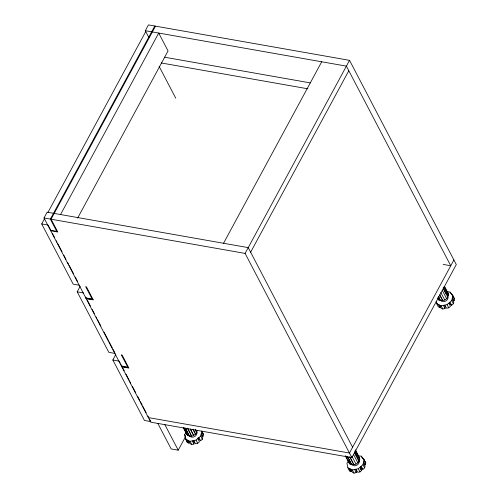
<?xml version="1.0" encoding="UTF-8"?>
<svg xmlns="http://www.w3.org/2000/svg" width="498" height="498" viewBox="0 0 498 498"><rect width="100%" height="100%" fill="white"/><g stroke="black" fill="none" stroke-linecap="round" stroke-linejoin="round"><path stroke-width="0.75" d="M189.657 442.106L188.798 443.083L187.267 440.151L188.512 440.749L190.043 443.681L191.73 444.496L193.971 444.042L194.027 441.944L193.411 440.767M351.943 470.71L351.084 471.687L349.552 468.755L350.797 469.353L352.329 472.285L354.016 473.1L356.257 472.646L356.313 470.548L355.697 469.371M440.705 306.606L439.852 307.583L438.321 304.651L439.566 305.249L441.097 308.181L442.784 308.997L445.025 308.542L445.075 306.438L444.465 305.268M186.208 432.227L184.665 434.617L185.58 439.155L190.074 441.321L196.038 440.108L200.682 436.074L201.839 431.119L203.501 434.293L203.066 436.155L201.79 436.236M198.048 437.742L198.97 439.497L200.601 440.767L202.344 439.255L202.779 437.393L201.248 434.461L201.534 433.223L203.066 436.155M348.494 460.831L346.95 463.221L347.865 467.759L352.36 469.925L358.323 468.711L362.967 464.684L364.125 459.722L361.249 456.156L358.467 455.907M360.645 466.931L361.255 468.101L362.886 469.371L364.629 467.859L365.065 465.997L363.534 463.065L363.82 461.833L365.351 464.759L364.075 464.839M365.351 464.759L365.787 462.897L364.125 459.722M436.173 301.383L436.634 303.656L441.122 305.822L447.086 304.608L451.736 300.574L452.887 295.619L450.011 292.052L447.229 291.803M449.408 302.828L450.018 303.998L451.649 305.268L453.392 303.749L453.827 301.888L452.296 298.962L452.582 297.723L454.114 300.655L452.844 300.736M454.114 300.655L454.55 298.794L452.887 295.619M183.457 427.296L187.758 435.52L189.483 436.204L185.636 428.355M190.298 428.921L193.734 435.489L191.581 436.192L191.674 435.887L189.576 435.893M346.104 456.585L350.044 464.124L351.769 464.808L347.921 456.959M351.899 456.212L356.02 464.099L353.866 464.796L350.019 456.952M354.962 450.783L359.425 459.324L358.865 461.136L359.22 461.136L354.414 451.935M437.736 297.966L438.806 300.02L440.531 300.705L438.477 296.285M440.817 292.55L444.782 299.989L442.629 300.692L442.728 300.381L440.63 300.394M443.176 287.832L447.988 297.032L447.627 297.032L448.194 295.221L444.073 287.34M148.908 37.574L145.31 30.689L148.441 24.9L349.534 60.345L456.293 264.562L351.868 457.625L150.769 422.18L44.011 217.962L47.142 212.173L248.241 247.618L352.596 447.235M79.549 285.286L73.2 284.171L41.708 223.926L44.658 218.466M47.982 212.329L145.783 31.505M154.791 26.021L50.36 219.083L57.033 231.844M155.494 26.145L51.07 219.207L57.737 231.968L50.684 230.73M50.603 229.914L50.429 230.238L56.778 231.358M60.551 214.532L158.713 33.055L168.056 50.927L77.644 218.074M115.181 353.443L108.832 352.329L77.202 291.828L80.153 286.369M149.375 418.849L150.813 421.601L144.464 420.48L112.834 359.986L115.785 354.526M121.773 365.395L121.425 366.042L127.774 367.157M223.54 243.267L321.708 61.783M351.868 457.625L245.103 253.407L349.534 60.345M250.637 252.212L348.805 70.728M157.829 423.425L171.175 448.947L178.228 450.192L185.611 436.547M453.89 259.962L349.465 453.031L148.373 417.585M193.025 429.388L195.614 434.206L196.934 432.532L195.222 429.245M444.782 299.989L446.662 298.707L447.988 297.032M356.02 464.099L357.9 462.81L359.22 461.136M193.971 444.042L192.44 441.11L193.921 440.805L195.459 443.737L197.694 443.282L199.443 441.77L197.911 438.838L199.063 437.835L200.601 440.767M445.025 308.542L443.488 305.61L444.975 305.305L446.507 308.237L448.748 307.783L450.491 306.27L448.959 303.338L450.117 302.336L451.649 305.268M360.098 469.104L361.255 468.101M356.257 472.646L354.725 469.714L356.207 469.409L357.745 472.341L359.986 471.886L361.729 470.373L360.197 467.441L361.355 466.439L362.886 469.371M183.239 427.676L186.675 434.25L186.993 434.026L188.082 435.302L187.758 435.52M193.734 435.489L195.428 433.988M437.723 298.744L438.047 298.526L439.13 299.802L438.806 300.02M447.945 293.77L448.268 293.552L444.49 286.325M345.182 455.626L348.961 462.854L349.279 462.63L350.368 463.906L350.044 464.124M359.183 457.874L359.5 457.656L355.379 449.775M448.194 295.221L448.549 295.221L448.268 293.552M197.501 430.72L197.14 430.72L196.579 432.532L196.934 432.532M359.425 459.324L359.786 459.324L359.5 457.656M351.862 464.497L353.96 464.491M446.669 291.984L448.051 292.108M145.31 30.689L346.403 66.134L450.758 265.758L443.114 264.407M164.408 57.183L310.266 82.886M161.277 62.972L307.895 88.812M44.011 217.962L245.103 253.407M41.708 223.926L48.057 225.046L50.559 229.839M77.202 291.828L83.552 292.949M85.793 297.885L92.142 298.999M86.048 298.377L93.107 299.615M86.179 298.632L93.238 299.871L86.434 286.854L85.724 286.73L92.398 299.491M112.834 359.986L119.184 361.106M121.68 366.528L128.733 367.773M121.811 366.783L128.87 368.028L122.066 355.012L121.356 354.887L128.03 367.649M439.852 307.583L438.29 306.83L436.634 303.656M347.865 467.759L349.528 470.934L351.084 471.687M185.58 439.155L187.242 442.33L188.798 443.083M360.639 469.527L361.729 470.373M453.473 297.455L454.55 298.794M365.787 462.897L363.173 458.627M202.418 432.955L203.501 434.293M451.935 294.523L453.161 296.87M451.219 293.639L451.835 294.81M450.011 292.052L450.678 293.322M451.736 300.574L453.392 303.749M444.509 287.203L446.227 290.49M444.085 286.68L448.549 295.221M443.506 289.145L446.258 294.405M446.943 295.719L447.627 297.032M442.199 290.166L446.662 298.707M447.086 304.608L448.748 307.783M440.22 295.588L442.367 299.696M439.541 294.779L442.629 300.692M438.383 296.59L440.531 300.705M438.103 297.829L439.13 299.802M441.122 305.822L442.784 308.997M436.721 302.778L437.642 304.539M159.067 66.284L175.763 98.212M362.457 457.743L363.073 458.913M361.249 456.156L362.575 458.695M362.967 464.684L364.629 467.859M355.323 450.472L358.492 456.56M355.323 450.783L359.786 459.324M354.402 452.595L358.523 460.476M353.437 454.269L357.9 462.81M358.323 468.711L359.986 471.886M349.745 456.915L353.866 464.796M347.467 456.585L351.769 464.808M348.65 460.619L349.335 461.932M352.36 469.925L354.016 473.1M200.682 436.074L202.344 439.255M195.546 430.558L196.237 431.872M193.212 429.606L195.614 434.206M190.454 429.363L193.548 435.277M196.038 440.108L197.694 443.282M187.734 428.348L190.958 434.511M187.46 428.311L191.581 436.192M185.181 427.981L189.483 436.204M184.304 428.075L186.022 431.355M190.074 441.321L191.73 444.496M184.665 434.617L185.661 436.522M185.673 438.277L186.588 440.039M164.882 424.67L178.228 450.192M52.352 233.263L54.5 237.365M56.286 240.789L57.002 242.159M57.718 243.528L62.013 251.745M63.8 255.169L65.948 259.277M67.74 262.695L68.456 264.065M69.172 265.434L73.467 273.651M75.254 277.075L77.402 281.183M85.712 297.069L86.428 298.445M87.15 299.821L90.381 306.009M92.18 309.445L94.334 313.572M96.133 317.008L96.849 318.384M97.571 319.76L100.808 325.947M104.038 332.135L108.352 340.383M109.074 341.759L112.305 347.946M113.027 349.322L114.82 352.758M119.545 361.791L120.261 363.167M120.983 364.542L124.214 370.73M126.013 374.166L129.25 380.354M129.966 381.729L130.688 383.105M132.48 386.541L135.717 392.729M137.516 396.165L139.67 400.292M140.392 401.662L142.185 405.104M142.907 406.48L146.138 412.668M147.937 416.104L148.659 417.48M349.185 469.228L349.528 470.934M186.899 440.624L187.242 442.33M185.138 436.565L185.362 437.692M348.675 461.185L348.961 462.854M186.389 432.581L186.675 434.25M447.976 297.58A3.922 2.826 -27.6 0 1 444.994 301.358A3.922 2.826 -27.6 0 1 440.755 300.325M447.36 296.254A3.922 2.826 -27.6 0 1 447.789 296.858M196.305 431.76A3.922 2.826 -27.6 0 1 194.861 436.404A3.922 2.826 -27.6 0 1 189.707 435.825M359.021 460.967A3.922 2.826 -27.6 0 1 356.699 465.257A3.922 2.826 -27.6 0 1 351.993 464.429"/></g></svg>
